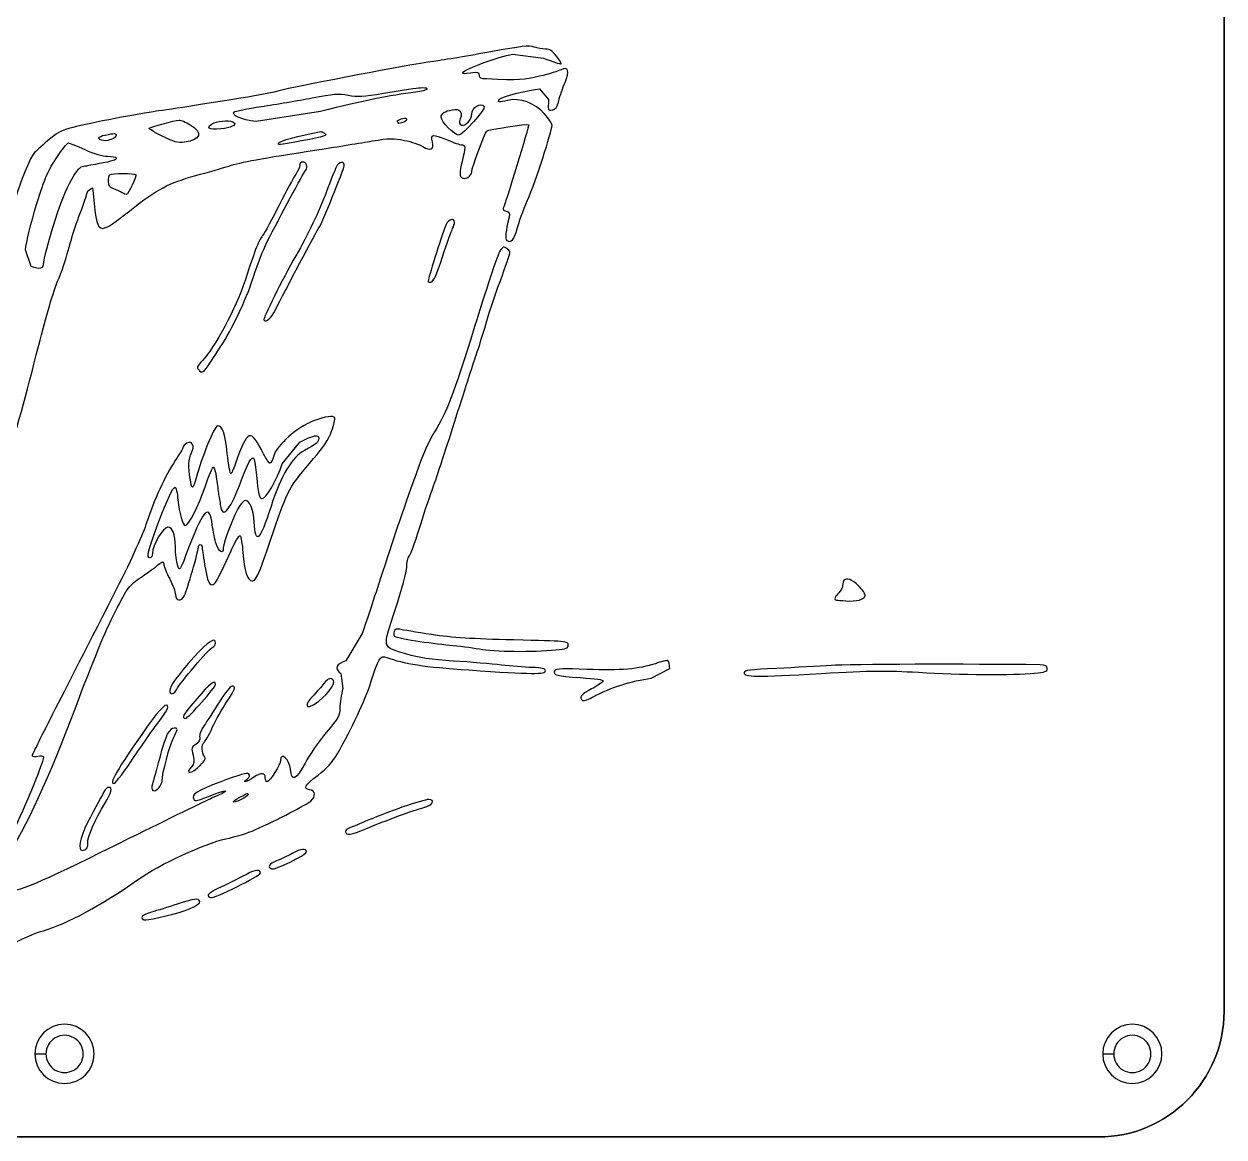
# Model space of a CAD drawing. Header units: centimetres. Extents: x 0 to 20, y 0 to 12.6.
# Drawn here: x 12.95 to 20.03, y 0.01 to 6.58 of the extents above; entities that cross this region are included whole.
import ezdxf

# ---------------------------------------------------------------- set-up
doc = ezdxf.new("R2010")
doc.units = ezdxf.units.CM
doc.layers.add('Part__Feature002', color=7, linetype='CONTINUOUS')
doc.layers.add('Sketch001', color=7, linetype='CONTINUOUS')

msp = doc.modelspace()

# ---------------------------------------------------------------- linework, layer by layer
at = {"layer": 'Part__Feature002', "color": 7}
for points in [[(0.75407, 0.013229), (19.293973, 0.013229), (19.33202, 0.014288), (19.369617, 0.017198), (19.406632, 0.021696), (19.443092, 0.028311), (19.47889, 0.036513), (19.514027, 0.046567), (19.548449, 0.058209), (19.582078, 0.071438), (19.614859, 0.086519), (19.646821, 0.102659), (19.67783, 0.12065), (19.707913, 0.139965), (19.736965, 0.160602), (19.764958, 0.182563), (19.791839, 0.205846), (19.817583, 0.230452), (19.84211, 0.256117), (19.865446, 0.283104), (19.887433, 0.31115), (19.908097, 0.33999), (19.927385, 0.370152), (19.945245, 0.401109), (19.961622, 0.433123), (19.976492, 0.465932), (19.989774, 0.499534), (20.001442, 0.533929), (20.011443, 0.569119), (20.019725, 0.604838), (20.026234, 0.64135), (20.030943, 0.678392), (20.033827, 0.715963), (20.03478, 0.754063), (20.03478, 11.851746)], [(20.03478, 11.851746), (20.03478, 0.754063), (20.033827, 0.715963), (20.030943, 0.678392), (20.026234, 0.64135), (20.019725, 0.604838), (20.011443, 0.569119), (20.001442, 0.533929), (19.989774, 0.499534), (19.976492, 0.465932), (19.961622, 0.433123), (19.945245, 0.401109), (19.927385, 0.370152), (19.908097, 0.33999), (19.887433, 0.31115), (19.865446, 0.283104), (19.84211, 0.256117), (19.817583, 0.230452), (19.791839, 0.205846), (19.764958, 0.182563), (19.736965, 0.160602), (19.707913, 0.139965), (19.67783, 0.12065), (19.646821, 0.102659), (19.614859, 0.086519), (19.582078, 0.071438), (19.548449, 0.058209), (19.514027, 0.046567), (19.47889, 0.036513), (19.443092, 0.028311), (19.406632, 0.021696), (19.369617, 0.017198), (19.33202, 0.014288), (19.293973, 0.013229), (0.75407, 0.013229)], [(20.03478, 0.754063), (20.03478, 0.754063), (20.03478, 11.851746)], [(20.03478, 11.851746), (20.03478, 0.754063)], [(20.030943, 0.678392), (20.030943, 0.678392), (20.033827, 0.715963)], [(20.033827, 0.715963), (20.030943, 0.678392)], [(20.033827, 0.715963), (20.033827, 0.715963), (20.03478, 0.754063)], [(20.03478, 0.754063), (20.033827, 0.715963)], [(20.019725, 0.604838), (20.019725, 0.604838), (20.026234, 0.64135)], [(20.026234, 0.64135), (20.019725, 0.604838)], [(20.026234, 0.64135), (20.026234, 0.64135), (20.030943, 0.678392)], [(20.030943, 0.678392), (20.026234, 0.64135)], [(20.001442, 0.533929), (20.001442, 0.533929), (20.011443, 0.569119)], [(20.011443, 0.569119), (20.001442, 0.533929)], [(20.011443, 0.569119), (20.011443, 0.569119), (20.019725, 0.604838)], [(20.019725, 0.604838), (20.011443, 0.569119)], [(13.013452, 0.503502), (13.07846, 0.503502)], [(13.013452, 0.503502), (13.07846, 0.503502)], [(19.3185, 0.503502), (19.383508, 0.503502)], [(19.3185, 0.503502), (19.383508, 0.503502)], [(19.976492, 0.465932), (19.976492, 0.465932), (19.989774, 0.499534)], [(19.989774, 0.499534), (19.976492, 0.465932)], [(19.989774, 0.499534), (19.989774, 0.499534), (20.001442, 0.533929)], [(20.001442, 0.533929), (19.989774, 0.499534)], [(19.945245, 0.401109), (19.945245, 0.401109), (19.961622, 0.433123)], [(19.961622, 0.433123), (19.945245, 0.401109)], [(19.961622, 0.433123), (19.961622, 0.433123), (19.976492, 0.465932)], [(19.976492, 0.465932), (19.961622, 0.433123)], [(19.908097, 0.33999), (19.908097, 0.33999), (19.927385, 0.370152)], [(19.927385, 0.370152), (19.908097, 0.33999)], [(19.927385, 0.370152), (19.927385, 0.370152), (19.945245, 0.401109)], [(19.945245, 0.401109), (19.927385, 0.370152)], [(19.865446, 0.283104), (19.865446, 0.283104), (19.887433, 0.31115)], [(19.887433, 0.31115), (19.865446, 0.283104)], [(19.887433, 0.31115), (19.887433, 0.31115), (19.908097, 0.33999)], [(19.908097, 0.33999), (19.887433, 0.31115)], [(19.791839, 0.205846), (19.791839, 0.205846), (19.817583, 0.230452)], [(19.817583, 0.230452), (19.791839, 0.205846)], [(19.817583, 0.230452), (19.817583, 0.230452), (19.84211, 0.256117)], [(19.84211, 0.256117), (19.817583, 0.230452)], [(19.84211, 0.256117), (19.84211, 0.256117), (19.865446, 0.283104)], [(19.865446, 0.283104), (19.84211, 0.256117)], [(19.707913, 0.139965), (19.707913, 0.139965), (19.736965, 0.160602)], [(19.736965, 0.160602), (19.707913, 0.139965)], [(19.736965, 0.160602), (19.736965, 0.160602), (19.764958, 0.182563)], [(19.764958, 0.182563), (19.736965, 0.160602)], [(19.764958, 0.182563), (19.764958, 0.182563), (19.791839, 0.205846)], [(19.791839, 0.205846), (19.764958, 0.182563)], [(19.548449, 0.058209), (19.548449, 0.058209), (19.582078, 0.071438)], [(19.582078, 0.071438), (19.548449, 0.058209)], [(19.582078, 0.071438), (19.582078, 0.071438), (19.614859, 0.086519)], [(19.614859, 0.086519), (19.582078, 0.071438)], [(19.614859, 0.086519), (19.614859, 0.086519), (19.646821, 0.102659)], [(19.646821, 0.102659), (19.614859, 0.086519)], [(19.646821, 0.102659), (19.646821, 0.102659), (19.67783, 0.12065)], [(19.67783, 0.12065), (19.646821, 0.102659)], [(19.67783, 0.12065), (19.67783, 0.12065), (19.707913, 0.139965)], [(19.707913, 0.139965), (19.67783, 0.12065)], [(0.75407, 0.013229), (0.75407, 0.013229), (19.293973, 0.013229)], [(19.293973, 0.013229), (0.75407, 0.013229)], [(19.293973, 0.013229), (19.293973, 0.013229), (19.33202, 0.014288)], [(19.33202, 0.014288), (19.293973, 0.013229)], [(19.33202, 0.014288), (19.33202, 0.014288), (19.369617, 0.017198)], [(19.369617, 0.017198), (19.33202, 0.014288)], [(19.369617, 0.017198), (19.369617, 0.017198), (19.406632, 0.021696)], [(19.406632, 0.021696), (19.369617, 0.017198)], [(19.406632, 0.021696), (19.406632, 0.021696), (19.443092, 0.028311)], [(19.443092, 0.028311), (19.406632, 0.021696)], [(19.443092, 0.028311), (19.443092, 0.028311), (19.47889, 0.036513)], [(19.47889, 0.036513), (19.443092, 0.028311)], [(19.47889, 0.036513), (19.47889, 0.036513), (19.514027, 0.046567)], [(19.514027, 0.046567), (19.47889, 0.036513)], [(19.514027, 0.046567), (19.514027, 0.046567), (19.548449, 0.058209)], [(19.548449, 0.058209), (19.514027, 0.046567)]]:
    msp.add_lwpolyline(points, dxfattribs=at)
for points in [[(20.033827, 0.715963)], [(20.03478, 0.754063)], [(20.026234, 0.64135)], [(20.030943, 0.678392)], [(20.011443, 0.569119)], [(20.019725, 0.604838)], [(13.07846, 0.503502)], [(13.07846, 0.503502)], [(13.298463, 0.503407)], [(13.298463, 0.503407)], [(13.298463, 0.503407)], [(13.298463, 0.503407)], [(13.363463, 0.503407)], [(13.363463, 0.503407)], [(19.383508, 0.503502)], [(19.383508, 0.503502)], [(19.603506, 0.503407)], [(19.603506, 0.503407)], [(19.603506, 0.503407)], [(19.603506, 0.503407)], [(19.668506, 0.503407)], [(19.668506, 0.503407)], [(19.989774, 0.499534)], [(20.001442, 0.533929)], [(19.961622, 0.433123)], [(19.976492, 0.465932)], [(19.927385, 0.370152)], [(19.945245, 0.401109)], [(19.887433, 0.31115)], [(19.908097, 0.33999)], [(19.817583, 0.230452)], [(19.84211, 0.256117)], [(19.865446, 0.283104)], [(19.736965, 0.160602)], [(19.764958, 0.182563)], [(19.791839, 0.205846)], [(19.582078, 0.071438)], [(19.614859, 0.086519)], [(19.646821, 0.102659)], [(19.67783, 0.12065)], [(19.707913, 0.139965)], [(19.293973, 0.013229)], [(19.33202, 0.014288)], [(19.369617, 0.017198)], [(19.406632, 0.021696)], [(19.443092, 0.028311)], [(19.47889, 0.036513)], [(19.514027, 0.046567)], [(19.548449, 0.058209)]]:
    msp.add_lwpolyline(points, close=True, dxfattribs=at)
for points in [[(13.188463, 0.67824), (13.091879, 0.67824), (13.013556, 0.599992), (13.013464, 0.503407)], [(13.188463, 0.67824), (13.091879, 0.67824), (13.013556, 0.599992), (13.013464, 0.503407)], [(13.363463, 0.503407), (13.363371, 0.599992), (13.285048, 0.67824), (13.188463, 0.67824)], [(13.363463, 0.503407), (13.363371, 0.599992), (13.285048, 0.67824), (13.188463, 0.67824)], [(19.493506, 0.67824), (19.396921, 0.67824), (19.318598, 0.599992), (19.318506, 0.503407)], [(19.493506, 0.67824), (19.396921, 0.67824), (19.318598, 0.599992), (19.318506, 0.503407)], [(19.668506, 0.503407), (19.668414, 0.599992), (19.59009, 0.67824), (19.493506, 0.67824)], [(19.668506, 0.503407), (19.668414, 0.599992), (19.59009, 0.67824), (19.493506, 0.67824)], [(13.133463, 0.59867), (13.099429, 0.57902), (13.078463, 0.542706), (13.078463, 0.503407)], [(13.133463, 0.59867), (13.099429, 0.57902), (13.078463, 0.542706), (13.078463, 0.503407)], [(13.133463, 0.59867), (13.099429, 0.57902), (13.078463, 0.542706), (13.078463, 0.503407)], [(13.133463, 0.59867), (13.099429, 0.57902), (13.078463, 0.542706), (13.078463, 0.503407)], [(13.243463, 0.59867), (13.209429, 0.61832), (13.167498, 0.61832), (13.133463, 0.59867)], [(13.243463, 0.59867), (13.209429, 0.61832), (13.167498, 0.61832), (13.133463, 0.59867)], [(13.243463, 0.59867), (13.209429, 0.61832), (13.167498, 0.61832), (13.133463, 0.59867)], [(13.243463, 0.59867), (13.209429, 0.61832), (13.167498, 0.61832), (13.133463, 0.59867)], [(13.298463, 0.503407), (13.298463, 0.542706), (13.277498, 0.57902), (13.243463, 0.59867)], [(13.298463, 0.503407), (13.298463, 0.542706), (13.277498, 0.57902), (13.243463, 0.59867)], [(13.298463, 0.503407), (13.298463, 0.542706), (13.277498, 0.57902), (13.243463, 0.59867)], [(13.298463, 0.503407), (13.298463, 0.542706), (13.277498, 0.57902), (13.243463, 0.59867)], [(19.438506, 0.59867), (19.404472, 0.57902), (19.383506, 0.542706), (19.383506, 0.503407)], [(19.438506, 0.59867), (19.404472, 0.57902), (19.383506, 0.542706), (19.383506, 0.503407)], [(19.438506, 0.59867), (19.404472, 0.57902), (19.383506, 0.542706), (19.383506, 0.503407)], [(19.438506, 0.59867), (19.404472, 0.57902), (19.383506, 0.542706), (19.383506, 0.503407)], [(19.548506, 0.59867), (19.514471, 0.61832), (19.47254, 0.61832), (19.438506, 0.59867)], [(19.548506, 0.59867), (19.514471, 0.61832), (19.47254, 0.61832), (19.438506, 0.59867)], [(19.548506, 0.59867), (19.514471, 0.61832), (19.47254, 0.61832), (19.438506, 0.59867)], [(19.548506, 0.59867), (19.514471, 0.61832), (19.47254, 0.61832), (19.438506, 0.59867)], [(19.603506, 0.503407), (19.603506, 0.542706), (19.58254, 0.57902), (19.548506, 0.59867)], [(19.603506, 0.503407), (19.603506, 0.542706), (19.58254, 0.57902), (19.548506, 0.59867)], [(19.603506, 0.503407), (19.603506, 0.542706), (19.58254, 0.57902), (19.548506, 0.59867)], [(19.603506, 0.503407), (19.603506, 0.542706), (19.58254, 0.57902), (19.548506, 0.59867)], [(13.013464, 0.503407), (13.013556, 0.406822), (13.091879, 0.328574), (13.188463, 0.328574)], [(13.013464, 0.503407), (13.013556, 0.406822), (13.091879, 0.328574), (13.188463, 0.328574)], [(13.078463, 0.503407), (13.078463, 0.464108), (13.099429, 0.427794), (13.133463, 0.408144)], [(13.078463, 0.503407), (13.078463, 0.464108), (13.099429, 0.427794), (13.133463, 0.408144)], [(13.078463, 0.503407), (13.078463, 0.464108), (13.099429, 0.427794), (13.133463, 0.408144)], [(13.078463, 0.503407), (13.078463, 0.464108), (13.099429, 0.427794), (13.133463, 0.408144)], [(13.188463, 0.328574), (13.285048, 0.328574), (13.363371, 0.406822), (13.363463, 0.503407)], [(13.188463, 0.328574), (13.285048, 0.328574), (13.363371, 0.406822), (13.363463, 0.503407)], [(13.243463, 0.408144), (13.277498, 0.427794), (13.298463, 0.464108), (13.298463, 0.503407)], [(13.243463, 0.408144), (13.277498, 0.427794), (13.298463, 0.464108), (13.298463, 0.503407)], [(13.243463, 0.408144), (13.277498, 0.427794), (13.298463, 0.464108), (13.298463, 0.503407)], [(13.243463, 0.408144), (13.277498, 0.427794), (13.298463, 0.464108), (13.298463, 0.503407)], [(19.318506, 0.503407), (19.318598, 0.406822), (19.396921, 0.328574), (19.493506, 0.328574)], [(19.318506, 0.503407), (19.318598, 0.406822), (19.396921, 0.328574), (19.493506, 0.328574)], [(19.383506, 0.503407), (19.383506, 0.464108), (19.404472, 0.427794), (19.438506, 0.408144)], [(19.383506, 0.503407), (19.383506, 0.464108), (19.404472, 0.427794), (19.438506, 0.408144)], [(19.383506, 0.503407), (19.383506, 0.464108), (19.404472, 0.427794), (19.438506, 0.408144)], [(19.383506, 0.503407), (19.383506, 0.464108), (19.404472, 0.427794), (19.438506, 0.408144)], [(19.493506, 0.328574), (19.59009, 0.328574), (19.668414, 0.406822), (19.668506, 0.503407)], [(19.493506, 0.328574), (19.59009, 0.328574), (19.668414, 0.406822), (19.668506, 0.503407)], [(19.548506, 0.408144), (19.58254, 0.427794), (19.603506, 0.464108), (19.603506, 0.503407)], [(19.548506, 0.408144), (19.58254, 0.427794), (19.603506, 0.464108), (19.603506, 0.503407)], [(19.548506, 0.408144), (19.58254, 0.427794), (19.603506, 0.464108), (19.603506, 0.503407)], [(19.548506, 0.408144), (19.58254, 0.427794), (19.603506, 0.464108), (19.603506, 0.503407)], [(13.133463, 0.408144), (13.167498, 0.388495), (13.209429, 0.388495), (13.243463, 0.408144)], [(13.133463, 0.408144), (13.167498, 0.388495), (13.209429, 0.388495), (13.243463, 0.408144)], [(13.133463, 0.408144), (13.167498, 0.388495), (13.209429, 0.388495), (13.243463, 0.408144)], [(13.133463, 0.408144), (13.167498, 0.388495), (13.209429, 0.388495), (13.243463, 0.408144)], [(19.438506, 0.408144), (19.47254, 0.388495), (19.514471, 0.388495), (19.548506, 0.408144)], [(19.438506, 0.408144), (19.47254, 0.388495), (19.514471, 0.388495), (19.548506, 0.408144)], [(19.438506, 0.408144), (19.47254, 0.388495), (19.514471, 0.388495), (19.548506, 0.408144)], [(19.438506, 0.408144), (19.47254, 0.388495), (19.514471, 0.388495), (19.548506, 0.408144)]]:
    msp.add_open_spline(points, degree=3, dxfattribs=at)
at = {"layer": 'Sketch001', "color": 7}
for points in [[(15.834514, 6.404601), (16.017394, 6.380894)], [(15.993688, 6.199143), (16.046745, 6.137054)], [(14.698852, 6.065934), (14.320674, 6.006103)], [(15.162825, 5.995943), (15.152665, 6.010619)], [(13.326123, 5.598574), (13.354345, 5.615508)], [(12.990843, 5.151534), (12.956977, 5.248619)], [(14.474203, 3.986521), (14.578061, 4.115214)], [(14.946079, 2.985196), (14.850123, 2.823766)], [(16.652959, 2.721036), (16.762461, 2.77748)], [(14.820772, 2.74813), (14.832061, 2.661206)]]:
    msp.add_lwpolyline(points, dxfattribs=at)
for points in [[(15.96095, 6.44637), (15.931599, 6.45653), (15.886443, 6.452014), (15.705821, 6.418148)], [(15.705821, 6.418148), (15.58503, 6.39557), (15.43263, 6.370734), (15.367154, 6.361703)], [(15.539874, 6.295099), (15.553421, 6.316548), (15.748719, 6.389926), (15.834514, 6.404601)], [(16.028683, 6.433952), (16.010621, 6.433952), (15.980141, 6.439597), (15.96095, 6.44637)], [(16.017394, 6.380894), (16.070452, 6.359446), (16.116737, 6.34477), (16.120123, 6.347028)], [(16.09303, 6.393312), (16.069323, 6.423792), (16.05239, 6.433952), (16.028683, 6.433952)], [(16.120123, 6.347028), (16.12351, 6.350414), (16.111092, 6.371863), (16.09303, 6.393312)], [(15.367154, 6.361703), (15.20911, 6.339126), (14.623217, 6.227366), (14.479848, 6.193499)], [(16.121252, 6.312032), (16.106577, 6.305259), (16.050132, 6.287197), (15.993688, 6.27365)], [(16.14383, 6.237526), (16.170923, 6.305259), (16.163021, 6.333481), (16.121252, 6.312032)], [(15.586159, 6.291712), (15.552292, 6.287197), (15.535359, 6.288326), (15.539874, 6.295099)], [(15.638088, 6.279294), (15.638088, 6.297357), (15.631314, 6.298486), (15.586159, 6.291712)], [(15.680985, 6.257846), (15.647119, 6.258975), (15.638088, 6.26349), (15.638088, 6.279294)], [(15.993688, 6.27365), (15.897732, 6.251072), (15.876283, 6.249943), (15.680985, 6.257846)], [(16.106577, 6.129152), (16.114479, 6.157374), (16.130283, 6.205917), (16.14383, 6.237526)], [(14.479848, 6.193499), (14.417759, 6.177694), (14.310514, 6.156246), (14.242781, 6.146086)], [(14.65031, 6.146086), (14.776745, 6.170921), (14.807225, 6.173179), (14.86367, 6.16189)], [(15.262168, 6.179952), (15.101865, 6.159632), (14.964141, 6.132539), (14.698852, 6.065934)], [(14.86367, 6.16189), (14.917857, 6.152859), (14.953981, 6.153988), (15.071385, 6.173179)], [(15.071385, 6.173179), (15.262168, 6.204788), (15.266683, 6.204788), (15.302808, 6.207046)], [(15.328772, 6.198014), (15.324257, 6.19237), (15.294905, 6.184468), (15.262168, 6.179952)], [(15.302808, 6.207046), (15.32087, 6.207046), (15.332159, 6.203659), (15.328772, 6.198014)], [(15.75775, 6.139312), (15.774683, 6.155117), (15.932728, 6.195757), (15.993688, 6.199143)], [(13.956043, 6.10093), (13.865732, 6.086254), (13.764132, 6.07045), (13.730265, 6.067063)], [(14.242781, 6.146086), (14.175048, 6.135926), (14.046354, 6.115606), (13.956043, 6.10093)], [(14.189723, 6.062548), (14.195368, 6.068192), (14.267617, 6.082868), (14.351154, 6.095286)], [(14.351154, 6.095286), (14.434692, 6.107703), (14.570159, 6.13141), (14.65031, 6.146086)], [(15.66631, 6.095286), (15.67647, 6.079481), (15.537617, 5.925952), (15.51391, 5.925952)], [(15.592932, 6.05013), (15.592932, 6.089641), (15.648248, 6.123508), (15.66631, 6.095286)], [(15.806292, 6.13141), (15.756621, 6.118992), (15.738559, 6.12125), (15.75775, 6.139312)], [(16.023039, 6.051259), (15.965465, 6.116734), (15.877412, 6.149472), (15.806292, 6.13141)], [(16.046745, 6.137054), (16.04223, 6.073837), (16.043359, 6.071579), (16.067065, 6.074965)], [(16.067065, 6.074965), (16.087385, 6.077222), (16.096417, 6.09077), (16.106577, 6.129152)], [(13.730265, 6.067063), (13.641083, 6.055774), (13.336283, 5.997072), (13.23807, 5.972237)], [(14.320674, 6.006103), (14.230363, 6.018521), (14.170532, 6.043357), (14.189723, 6.062548)], [(15.152665, 6.010619), (15.187661, 6.030939), (15.212497, 6.032068), (15.206852, 6.014005)], [(15.41231, 6.032068), (15.41231, 6.053516), (15.433759, 6.068192), (15.476657, 6.076094)], [(15.51391, 5.925952), (15.491332, 5.925952), (15.41231, 6.008361), (15.41231, 6.032068)], [(15.476657, 6.076094), (15.522941, 6.085126), (15.541003, 6.064805), (15.525199, 6.023037)], [(15.525199, 6.023037), (15.516168, 5.998201), (15.517297, 5.991428), (15.533101, 5.985783)], [(15.533101, 5.985783), (15.55455, 5.977881), (15.592932, 6.018521), (15.592932, 6.05013)], [(16.067065, 5.983525), (16.067065, 5.993685), (16.047874, 6.024165), (16.023039, 6.051259)], [(13.23807, 5.972237), (13.169208, 5.954174), (13.143243, 5.940628), (13.087928, 5.893214)], [(13.765261, 5.920308), (13.720105, 5.942885), (13.68511, 5.964334), (13.688497, 5.967721)], [(13.688497, 5.967721), (13.69527, 5.974494), (13.840897, 6.014005), (13.864603, 6.015134)], [(13.864603, 6.015134), (13.873634, 6.016264), (13.902985, 6.003845), (13.930079, 5.988041)], [(13.930079, 5.988041), (14.006843, 5.942885), (13.993297, 5.89773), (13.897341, 5.885312)], [(14.11183, 5.963205), (14.037323, 5.955303), (14.015874, 5.973365), (14.07119, 5.998201)], [(14.07119, 5.998201), (14.105057, 6.014005), (14.176177, 6.015134), (14.190852, 5.999331)], [(14.190852, 5.99933), (14.205528, 5.985783), (14.170532, 5.969979), (14.11183, 5.963205)], [(15.206852, 6.014005), (15.203465, 6.006103), (15.184274, 5.998201), (15.162825, 5.995943)], [(15.682114, 5.950788), (15.690017, 5.959819), (15.922568, 5.994814), (15.929341, 5.988041)], [(15.929341, 5.988041), (15.933857, 5.984654), (15.789359, 5.512779), (15.77807, 5.494717)], [(15.922568, 5.54213), (15.968852, 5.650503), (16.067065, 5.949659), (16.067065, 5.983525)], [(13.087928, 5.893214), (13.051803, 5.861605), (13.015679, 5.827739), (13.007777, 5.818708)], [(13.418692, 5.894343), (13.379181, 5.898859), (13.383697, 5.919179), (13.427723, 5.927081)], [(13.493199, 5.925952), (13.493199, 5.909019), (13.449172, 5.889828), (13.418692, 5.894343)], [(13.427723, 5.927081), (13.485297, 5.93837), (13.493199, 5.93837), (13.493199, 5.925951)], [(13.897341, 5.885312), (13.854443, 5.879668), (13.836381, 5.884182), (13.765261, 5.920308)], [(14.588221, 5.892085), (14.438079, 5.866121), (14.452754, 5.86725), (14.452754, 5.879668)], [(14.452754, 5.879668), (14.452754, 5.890957), (14.573545, 5.923694), (14.70111, 5.947401)], [(14.722559, 5.93837), (14.745137, 5.923694), (14.727074, 5.91805), (14.588221, 5.892085)], [(14.689821, 5.841285), (14.798194, 5.858219), (14.940434, 5.880797), (15.004781, 5.892085)], [(14.70111, 5.947401), (14.704497, 5.947401), (14.713528, 5.944014), (14.722559, 5.93837)], [(15.004781, 5.892085), (15.108639, 5.909019), (15.131217, 5.909019), (15.195563, 5.895472)], [(15.195563, 5.895472), (15.236203, 5.88757), (15.284745, 5.870637), (15.303937, 5.859348)], [(15.303937, 5.859348), (15.352479, 5.831125), (15.369412, 5.839028), (15.360381, 5.88757)], [(15.360381, 5.88757), (15.35135, 5.933854), (15.356994, 5.934983), (15.448434, 5.89773)], [(15.448434, 5.89773), (15.486817, 5.881925), (15.52407, 5.869508), (15.531972, 5.869508)], [(15.592932, 5.710334), (15.592932, 5.732912), (15.668568, 5.937241), (15.682114, 5.950788)], [(13.007777, 5.818708), (12.986328, 5.792743), (12.944559, 5.693401), (12.894888, 5.547774)], [(13.142114, 5.793872), (13.173723, 5.841285), (13.205332, 5.880797), (13.210977, 5.880797)], [(13.210977, 5.880797), (13.216621, 5.880797), (13.259519, 5.862734), (13.308061, 5.841285)], [(13.308061, 5.841285), (13.364505, 5.815321), (13.411919, 5.801774), (13.443528, 5.801774)], [(14.159243, 5.744201), (14.23375, 5.767908), (14.337608, 5.787099), (14.689821, 5.841285)], [(15.531972, 5.869508), (15.556808, 5.869508), (15.556808, 5.855961), (15.536488, 5.771294)], [(13.023581, 5.517294), (13.073252, 5.676468), (13.092443, 5.721623), (13.142114, 5.793872)], [(13.293385, 5.739685), (13.251617, 5.730654), (13.185012, 5.595188), (13.121794, 5.391988)], [(13.385954, 5.756619), (13.348701, 5.749845), (13.306932, 5.741943), (13.293385, 5.739685)], [(13.493199, 5.791614), (13.493199, 5.779197), (13.477394, 5.773552), (13.385954, 5.756619)], [(13.443528, 5.801774), (13.470621, 5.801774), (13.493199, 5.797259), (13.493199, 5.791614)], [(13.963945, 5.687757), (14.03055, 5.706948), (14.118603, 5.731783), (14.159243, 5.744201)], [(14.576932, 5.748717), (14.576932, 5.737428), (14.566772, 5.713721), (14.553225, 5.69453)], [(14.617572, 5.750974), (14.608541, 5.774681), (14.576932, 5.772423), (14.576932, 5.748717)], [(14.611928, 5.718237), (14.618701, 5.726139), (14.622088, 5.741943), (14.617572, 5.750974)], [(14.69095, 5.37957), (14.703368, 5.395374), (14.837705, 5.722752), (14.839963, 5.74533)], [(14.839963, 5.74533), (14.844479, 5.77581), (14.807225, 5.770165), (14.79255, 5.737428)], [(15.536488, 5.771294), (15.520683, 5.70469), (15.519554, 5.686628), (15.531972, 5.676468)], [(13.448043, 5.652761), (13.448043, 5.670823), (13.45143, 5.688885), (13.455945, 5.692272)], [(13.455945, 5.692272), (13.464977, 5.702432), (13.600443, 5.702432), (13.609474, 5.693402)], [(13.609474, 5.693401), (13.616248, 5.685499), (13.565448, 5.575997), (13.555288, 5.575997)], [(13.57335, 5.480041), (13.738168, 5.609863), (13.802514, 5.64373), (13.963945, 5.687757)], [(14.383892, 5.293774), (14.459528, 5.445045), (14.598381, 5.701303), (14.611928, 5.718237)], [(14.553225, 5.69453), (14.540808, 5.676468), (14.496781, 5.595188), (14.456141, 5.513908)], [(14.79255, 5.737428), (14.784648, 5.720494), (14.758683, 5.655019), (14.734977, 5.59293)], [(15.531972, 5.676468), (15.552292, 5.660663), (15.592932, 5.683241), (15.592932, 5.710334)], [(13.266292, 5.425854), (13.285483, 5.474397), (13.311448, 5.55229), (13.326123, 5.598574)], [(13.354345, 5.615508), (13.356602, 5.578254), (13.363377, 5.510521), (13.37015, 5.465365)], [(13.479652, 5.608734), (13.454817, 5.617765), (13.448043, 5.627925), (13.448043, 5.652761)], [(13.529323, 5.586157), (13.519163, 5.591801), (13.496585, 5.601961), (13.479652, 5.608734)], [(13.555288, 5.575997), (13.551901, 5.575997), (13.540612, 5.580512), (13.529323, 5.586157)], [(14.734977, 5.59293), (14.69095, 5.475525), (14.626603, 5.33893), (14.554354, 5.214752)], [(15.860479, 5.373925), (15.86951, 5.406663), (15.896603, 5.482299), (15.922568, 5.54213)], [(12.956977, 5.248619), (12.961492, 5.292645), (12.991972, 5.413437), (13.023581, 5.517294)], [(13.37015, 5.465365), (13.39047, 5.343445), (13.401759, 5.344574), (13.57335, 5.480041)], [(14.456141, 5.513908), (14.415501, 5.433757), (14.371474, 5.352477), (14.357928, 5.333285)], [(15.77807, 5.494717), (15.774683, 5.489072), (15.782585, 5.48117), (15.796132, 5.477783)], [(15.796132, 5.477783), (15.816452, 5.472139), (15.819839, 5.465365), (15.813065, 5.441659)], [(13.121794, 5.391988), (13.090185, 5.290388), (13.064221, 5.193303), (13.064221, 5.17637)], [(13.209848, 5.245232), (13.223394, 5.294903), (13.24823, 5.376183), (13.266292, 5.425854)], [(15.441661, 5.398761), (15.433759, 5.380699), (15.407794, 5.306192), (15.384088, 5.231685)], [(15.491332, 5.412308), (15.491332, 5.44053), (15.458594, 5.431499), (15.441661, 5.398761)], [(15.480043, 5.375054), (15.485688, 5.386343), (15.491332, 5.403277), (15.491332, 5.412308)], [(15.813065, 5.441659), (15.792745, 5.358121), (15.789359, 5.315223), (15.800648, 5.305063)], [(14.357928, 5.333285), (14.330834, 5.294903), (14.324061, 5.27797), (14.25407, 5.067996)], [(14.433563, 4.895276), (14.485492, 5.000263), (14.68079, 5.367152), (14.69095, 5.37957)], [(15.420212, 5.209108), (15.446177, 5.290388), (15.47327, 5.364894), (15.480043, 5.375054)], [(15.800648, 5.305063), (15.823225, 5.287001), (15.844674, 5.311837), (15.860479, 5.373925)], [(13.147759, 5.06461), (13.169208, 5.113152), (13.19743, 5.194432), (13.209848, 5.245232)], [(14.305999, 5.096219), (14.32519, 5.158308), (14.360185, 5.24749), (14.383892, 5.293774)], [(15.796132, 5.259908), (15.776941, 5.270068), (15.771297, 5.265552), (15.753234, 5.229428)], [(15.81871, 5.233943), (15.81871, 5.241845), (15.80855, 5.253134), (15.796132, 5.259908)], [(13.064221, 5.17637), (13.064221, 5.136859), (13.042772, 5.130085), (12.990843, 5.151534)], [(14.554354, 5.214752), (14.475332, 5.077028), (14.359057, 4.842219), (14.36583, 4.835445)], [(15.384088, 5.231685), (15.36151, 5.157179), (15.340061, 5.087188), (15.336674, 5.07477)], [(15.35135, 5.058965), (15.367154, 5.061222), (15.384088, 5.097348), (15.420212, 5.209108)], [(15.753234, 5.229428), (15.740817, 5.205721), (15.67647, 5.011552), (15.609865, 4.797063)], [(15.760008, 5.062352), (15.792745, 5.149277), (15.81871, 5.226041), (15.81871, 5.233943)], [(13.035999, 4.686432), (13.076639, 4.847863), (13.12631, 5.014939), (13.147759, 5.06461)], [(14.25407, 5.067996), (14.199883, 4.903179), (14.074577, 4.669499), (14.003457, 4.59725)], [(14.124248, 4.701108), (14.188594, 4.801579), (14.271003, 4.979943), (14.305999, 5.096219)], [(15.336674, 5.07477), (15.332159, 5.058965), (15.335545, 5.055579), (15.35135, 5.058965)], [(15.675341, 4.808352), (15.690017, 4.86141), (15.728399, 4.975428), (15.760008, 5.062352)], [(14.36583, 4.835445), (14.380505, 4.819641), (14.407599, 4.843348), (14.433563, 4.895276)], [(15.609865, 4.797063), (15.480043, 4.380503), (15.446177, 4.291321), (15.372799, 4.176174)], [(15.618897, 4.62773), (15.634701, 4.674014), (15.660665, 4.755294), (15.675341, 4.808352)], [(12.815865, 3.893952), (12.916337, 4.226974), (12.955848, 4.369214), (13.035999, 4.686432)], [(14.049741, 4.585961), (14.07119, 4.61757), (14.105057, 4.670628), (14.124248, 4.701108)], [(15.491332, 4.232619), (15.545519, 4.403081), (15.603092, 4.581445), (15.618897, 4.62773)], [(14.003457, 4.59725), (13.972977, 4.565641), (13.968461, 4.555481), (13.978621, 4.543063)], [(13.978621, 4.543063), (14.00007, 4.517099), (14.01023, 4.522743), (14.049741, 4.585961)], [(14.784648, 4.257454), (14.774488, 4.273259), (14.732719, 4.266485), (14.658212, 4.239392)], [(14.765457, 4.179561), (14.779003, 4.217943), (14.786905, 4.252939), (14.784648, 4.257454)], [(14.09151, 4.210041), (14.074577, 4.210041), (13.995554, 4.01813), (13.965074, 3.902983)], [(14.149083, 4.047481), (14.135537, 4.17053), (14.120861, 4.210041), (14.09151, 4.210041)], [(14.362443, 4.046352), (14.285679, 4.198752), (14.269874, 4.193108), (14.197625, 3.98765)], [(14.658212, 4.239392), (14.563385, 4.203268), (14.441465, 4.097152), (14.423403, 4.033934)], [(15.359252, 3.831863), (15.377314, 3.881534), (15.437145, 4.062156), (15.491332, 4.232619)], [(13.937981, 4.051996), (13.95943, 4.090379), (13.942497, 4.125374), (13.910888, 4.108441)], [(14.578061, 4.115214), (14.657083, 4.155854), (14.689821, 4.162628), (14.689821, 4.136663)], [(14.689821, 4.136663), (14.689821, 4.115214), (14.674017, 4.101668), (14.605154, 4.065543)], [(14.659341, 4.017001), (14.719172, 4.085863), (14.747394, 4.127632), (14.765457, 4.179561)], [(15.372799, 4.176174), (15.346834, 4.135534), (15.305065, 4.044094), (15.28023, 3.972974)], [(13.88831, 4.084734), (13.88831, 4.077961), (13.86799, 4.042965), (13.842025, 4.005712)], [(13.910888, 4.108441), (13.89847, 4.101668), (13.88831, 4.091508), (13.88831, 4.084734)], [(13.922177, 3.988779), (13.923306, 4.00797), (13.930079, 4.036192), (13.937981, 4.051996)], [(14.169403, 3.927819), (14.166017, 3.927819), (14.156985, 3.982005), (14.149083, 4.047481)], [(14.400825, 3.989907), (14.395181, 3.989907), (14.378248, 4.015872), (14.362443, 4.046352)], [(14.605154, 4.065543), (14.530648, 4.024903), (14.469688, 3.923303), (14.407599, 3.734779)], [(13.842025, 4.005712), (13.783323, 3.918787), (13.71559, 3.770903), (13.669305, 3.627534)], [(13.943625, 3.848796), (13.935723, 3.848796), (13.922177, 3.93685), (13.922177, 3.988779)], [(14.018132, 3.849925), (14.04071, 3.917659), (14.063288, 3.970716), (14.068932, 3.96733)], [(14.197625, 3.98765), (14.186337, 3.954912), (14.173919, 3.927819), (14.169403, 3.927819)], [(14.221332, 3.858956), (14.27439, 3.998939), (14.29471, 4.037321), (14.305999, 4.017001)], [(14.305999, 4.017001), (14.310514, 4.00797), (14.317288, 3.963943), (14.321803, 3.917659)], [(14.35567, 3.781063), (14.378248, 3.781063), (14.442594, 3.892823), (14.474203, 3.986521)], [(14.423403, 4.033934), (14.41663, 4.009099), (14.40647, 3.989907), (14.400825, 3.989907)], [(14.422274, 3.586894), (14.501297, 3.82509), (14.521617, 3.861214), (14.659341, 4.017001)], [(15.28023, 3.972974), (15.192177, 3.728005), (15.139119, 3.572219), (15.067999, 3.352085)], [(13.965074, 3.902983), (13.957172, 3.872503), (13.948141, 3.848796), (13.943625, 3.848796)], [(14.068932, 3.96733), (14.073448, 3.965073), (14.080221, 3.937979), (14.084737, 3.908627)], [(14.084737, 3.908627), (14.088123, 3.878147), (14.093768, 3.836379), (14.097154, 3.81493)], [(14.321803, 3.917659), (14.330834, 3.812672), (14.338737, 3.781063), (14.35567, 3.781063)], [(13.741554, 3.635436), (13.79687, 3.781063), (13.828479, 3.848796), (13.842025, 3.848796)], [(13.842025, 3.848796), (13.846541, 3.848796), (13.854443, 3.81493), (13.85783, 3.773161)], [(13.900728, 3.623019), (13.921048, 3.623019), (13.982008, 3.739294), (14.018132, 3.849925)], [(14.109572, 3.739294), (14.120861, 3.661401), (14.16263, 3.706556), (14.221332, 3.858956)], [(15.282488, 3.600441), (15.306194, 3.678334), (15.340061, 3.782192), (15.359252, 3.831863)], [(13.85783, 3.773161), (13.864603, 3.697525), (13.886052, 3.623019), (13.900728, 3.623019)], [(14.097154, 3.81493), (14.100541, 3.793481), (14.106185, 3.758485), (14.109572, 3.739294)], [(14.256328, 3.769774), (14.249554, 3.769774), (14.234879, 3.756227), (14.22359, 3.740423)], [(14.308257, 3.643339), (14.302612, 3.717845), (14.282292, 3.769774), (14.256328, 3.769774)], [(14.06103, 3.626405), (14.045225, 3.751712), (14.01023, 3.721232), (13.92895, 3.51013)], [(14.22359, 3.740423), (14.195368, 3.702041), (14.125377, 3.522547), (14.125377, 3.48981)], [(14.407599, 3.734779), (14.339865, 3.525934), (14.316159, 3.505614), (14.308257, 3.643339)], [(13.669305, 3.627534), (13.645599, 3.557543), (13.57335, 3.399499), (13.476265, 3.209846)], [(13.691883, 3.431107), (13.670434, 3.431107), (13.680594, 3.474005), (13.741554, 3.635436)], [(14.083608, 3.514645), (14.075705, 3.537223), (14.065545, 3.588023), (14.06103, 3.626405)], [(13.797999, 3.61173), (13.769777, 3.61173), (13.707688, 3.506743), (13.707688, 3.45933)], [(13.843154, 3.496583), (13.842025, 3.572219), (13.82735, 3.61173), (13.797999, 3.61173)], [(14.169403, 3.468361), (14.194239, 3.523676), (14.219074, 3.565445), (14.224719, 3.562059)], [(14.224719, 3.562059), (14.230363, 3.558672), (14.238265, 3.513516), (14.241652, 3.462716)], [(14.295839, 3.295641), (14.320674, 3.295641), (14.336479, 3.331765), (14.422274, 3.586894)], [(15.223785, 3.441267), (15.231688, 3.451427), (15.258781, 3.522547), (15.282488, 3.600441)], [(13.855572, 3.389339), (13.848799, 3.407401), (13.843154, 3.454814), (13.843154, 3.496583)], [(13.92895, 3.51013), (13.863474, 3.340796), (13.870248, 3.353214), (13.855572, 3.389339)], [(13.896212, 3.208716), (13.913145, 3.243713), (13.978621, 3.470619), (13.978621, 3.492067)], [(13.978621, 3.492067), (13.978621, 3.502227), (13.984265, 3.51013), (13.98991, 3.51013)], [(13.98991, 3.51013), (13.996683, 3.51013), (14.001199, 3.501099), (14.001199, 3.490939)], [(14.001199, 3.490939), (14.001199, 3.47965), (14.009101, 3.426592), (14.019261, 3.372405)], [(14.125377, 3.48981), (14.125377, 3.450299), (14.099412, 3.464974), (14.083608, 3.514645)], [(13.707688, 3.45933), (13.707688, 3.442396), (13.700914, 3.431107), (13.691883, 3.431107)], [(13.739297, 3.389339), (13.750585, 3.399499), (13.764132, 3.40853), (13.767519, 3.40853)], [(13.767519, 3.40853), (13.772034, 3.40853), (13.775421, 3.399499), (13.775421, 3.389339)], [(14.057643, 3.273063), (14.079092, 3.273063), (14.083608, 3.282094), (14.169403, 3.468361)], [(14.241652, 3.462716), (14.248425, 3.355472), (14.268745, 3.295641), (14.295839, 3.295641)], [(15.20911, 3.376921), (15.20911, 3.402885), (15.215883, 3.432236), (15.223785, 3.441267)], [(13.642212, 3.318219), (13.682852, 3.346441), (13.726879, 3.37805), (13.739297, 3.389339)], [(13.775421, 3.389339), (13.776551, 3.37805), (13.791225, 3.340796), (13.809288, 3.30693)], [(14.019261, 3.372405), (14.033937, 3.291125), (14.04071, 3.273063), (14.057643, 3.273063)], [(15.067999, 3.352085), (15.028488, 3.231293), (14.974301, 3.066476), (14.946079, 2.985196)], [(15.142505, 3.129693), (15.179759, 3.24484), (15.20911, 3.350956), (15.20911, 3.376921)], [(13.485297, 3.109373), (13.565448, 3.264032), (13.567705, 3.268547), (13.642212, 3.318219)], [(13.809288, 3.30693), (13.828479, 3.273063), (13.843154, 3.231293), (13.843154, 3.21436)], [(17.782977, 3.268547), (17.782977, 3.255001), (17.772817, 3.23581), (17.760399, 3.22452)], [(17.790879, 3.299027), (17.786363, 3.295641), (17.782977, 3.280965), (17.782977, 3.268547)], [(17.876674, 3.26629), (17.836034, 3.304672), (17.806683, 3.315961), (17.790879, 3.299027)], [(17.916185, 3.208716), (17.918442, 3.217746), (17.900381, 3.24484), (17.876674, 3.26629)], [(13.476265, 3.209846), (13.120665, 2.515579), (12.997617, 2.273996), (12.996488, 2.263836)], [(13.843154, 3.21436), (13.843154, 3.17485), (13.879279, 3.171463), (13.896212, 3.208716)], [(17.760399, 3.22452), (17.737821, 3.20533), (17.729919, 3.182753), (17.746852, 3.181623)], [(17.802168, 3.177106), (17.864257, 3.172593), (17.91167, 3.18501), (17.916185, 3.208716)], [(15.20911, 2.863276), (15.060097, 2.907303), (15.063483, 2.893756), (15.142505, 3.129693)], [(17.746852, 3.181623), (17.751368, 3.181623), (17.776203, 3.179374), (17.802168, 3.177106)], [(13.256132, 2.556219), (13.352088, 2.811346), (13.433368, 3.006646), (13.485297, 3.109373)], [(15.134603, 2.996486), (15.130088, 2.986326), (15.131217, 2.973906), (15.13686, 2.969393)], [(15.167341, 3.010033), (15.149279, 3.013419), (15.139119, 3.010033), (15.134603, 2.996486)], [(15.355865, 2.978423), (15.265554, 2.99197), (15.180888, 3.006646), (15.167341, 3.010033)], [(15.841288, 2.946813), (15.596319, 2.952459), (15.480043, 2.96036), (15.355865, 2.978423)], [(14.080221, 2.928753), (14.080221, 2.967133), (14.036194, 2.938913), (13.953785, 2.846343)], [(14.063288, 2.903916), (14.072319, 2.908433), (14.080221, 2.918593), (14.080221, 2.928753)], [(15.136861, 2.969393), (15.150408, 2.958103), (15.347963, 2.926493), (15.46311, 2.916333)], [(15.46311, 2.916333), (15.512781, 2.912946), (15.591803, 2.902786), (15.638088, 2.893756)], [(16.163021, 2.917463), (16.163021, 2.938913), (16.152861, 2.94004), (15.841288, 2.946813)], [(16.089643, 2.888113), (16.152861, 2.893756), (16.163021, 2.898273), (16.163021, 2.917463)], [(13.953785, 2.846343), (13.854443, 2.735713), (13.809288, 2.672493), (13.809288, 2.647659)], [(13.851057, 2.65556), (13.86799, 2.691686), (14.041839, 2.896013), (14.063288, 2.903916)], [(14.996879, 2.69733), (15.040905, 2.837313), (15.053323, 2.857633), (15.090577, 2.844086)], [(15.090577, 2.844086), (15.189919, 2.805703), (15.312968, 2.78764), (15.575999, 2.769579)], [(15.485688, 2.822636), (15.352479, 2.830539), (15.28023, 2.841826), (15.20911, 2.863276)], [(15.638088, 2.893756), (15.725012, 2.877953), (15.954177, 2.874566), (16.089643, 2.888113)], [(14.850123, 2.823766), (14.791233, 2.804762), (14.781449, 2.77955), (14.820772, 2.74813)], [(15.76791, 2.79893), (15.712594, 2.804573), (15.58503, 2.815863), (15.485688, 2.822636)], [(15.575999, 2.769579), (15.954177, 2.743613), (16.027554, 2.743613), (16.027554, 2.765063)], [(15.948532, 2.784253), (15.905634, 2.786502), (15.824354, 2.792156), (15.76791, 2.79893)], [(16.027554, 2.765063), (16.027554, 2.77861), (16.010621, 2.783126), (15.948532, 2.784253)], [(16.083999, 2.766193), (16.068194, 2.740226), (16.094159, 2.732326), (16.234141, 2.724423)], [(16.274781, 2.772966), (16.135928, 2.77861), (16.090772, 2.776353), (16.083999, 2.766193)], [(16.677794, 2.806833), (16.581839, 2.775223), (16.471208, 2.765063), (16.274781, 2.772966)], [(16.750043, 2.824893), (16.744399, 2.826031), (16.711661, 2.81925), (16.677794, 2.806833)], [(16.762461, 2.77748), (16.762461, 2.801186), (16.756817, 2.822636), (16.750043, 2.824893)], [(17.39351, 2.77861), (17.234337, 2.771836), (17.201599, 2.76732), (17.201599, 2.753773)], [(17.715243, 2.796673), (17.644123, 2.792156), (17.499625, 2.784253), (17.39351, 2.77861)], [(17.655412, 2.749259), (17.957954, 2.766193), (18.039234, 2.76732), (18.231145, 2.756033)], [(18.949119, 2.800059), (18.525785, 2.805703), (17.814585, 2.803446), (17.715243, 2.796673)], [(18.915252, 2.750386), (18.97847, 2.756033), (18.990888, 2.760546), (18.990888, 2.77748)], [(18.990888, 2.77748), (18.990888, 2.794413), (18.981857, 2.79893), (18.949119, 2.800059)], [(14.080221, 2.684913), (14.080221, 2.715393), (14.046354, 2.689426), (13.970719, 2.601373)], [(14.669501, 2.570893), (14.725945, 2.60589), (14.79255, 2.691686), (14.776745, 2.70749)], [(14.776745, 2.70749), (14.758683, 2.725553), (14.748523, 2.723293), (14.720301, 2.689426)], [(14.801581, 2.278513), (14.885119, 2.42301), (14.964141, 2.591213), (14.996879, 2.69733)], [(16.234141, 2.724423), (16.326898, 2.718778), (16.371677, 2.712005), (16.368479, 2.704103)], [(16.368479, 2.704103), (16.366222, 2.69733), (16.335741, 2.67701), (16.300745, 2.657819)], [(16.313163, 2.612663), (16.405732, 2.664593), (16.537812, 2.70636), (16.652959, 2.721036)], [(17.201599, 2.753773), (17.201599, 2.72781), (17.268203, 2.72668), (17.655412, 2.749259)], [(18.231145, 2.756033), (18.473857, 2.741356), (18.793332, 2.73797), (18.915252, 2.750386)], [(13.809288, 2.647659), (13.809288, 2.620566), (13.83751, 2.62621), (13.851057, 2.65556)], [(13.902985, 2.48397), (13.919919, 2.485107), (14.080221, 2.66685), (14.080221, 2.684913)], [(14.177305, 2.674753), (14.168274, 2.674753), (14.135537, 2.632983), (14.102799, 2.582183)], [(14.145697, 2.579926), (14.195368, 2.653303), (14.20327, 2.674753), (14.177305, 2.674753)], [(14.720301, 2.689426), (14.706754, 2.672493), (14.676274, 2.638626), (14.652568, 2.613793)], [(14.832061, 2.661206), (14.821901, 2.62621), (14.813999, 2.57541), (14.813999, 2.547186)], [(16.300745, 2.657819), (16.238657, 2.62621), (16.222852, 2.60589), (16.247688, 2.590086)], [(12.848603, 1.666653), (12.958105, 1.830343), (13.100345, 2.140786), (13.256132, 2.556219)], [(13.797999, 2.548316), (13.797999, 2.586699), (13.758488, 2.549454), (13.677208, 2.435426)], [(13.970719, 2.601373), (13.889439, 2.508806), (13.874763, 2.481713), (13.902985, 2.48397)], [(14.102799, 2.582183), (14.070061, 2.530253), (14.029421, 2.467036), (14.012488, 2.441073)], [(14.06103, 2.429783), (14.08135, 2.474939), (14.119732, 2.542673), (14.145697, 2.579926)], [(14.652568, 2.613793), (14.601768, 2.560733), (14.611928, 2.53477), (14.669501, 2.570893)], [(16.247688, 2.590086), (16.254461, 2.58557), (16.283812, 2.596859), (16.313163, 2.612663)], [(13.750585, 2.471553), (13.77655, 2.505419), (13.797999, 2.540413), (13.797999, 2.548316)], [(14.813999, 2.547186), (14.813999, 2.499773), (14.807225, 2.488486), (14.733848, 2.40156)], [(13.677208, 2.435426), (13.495457, 2.17917), (13.443528, 2.08773), (13.484168, 2.101276)], [(13.600443, 2.258193), (13.656888, 2.34173), (13.723492, 2.437686), (13.750585, 2.471553)], [(13.835252, 2.426396), (13.823963, 2.426396), (13.80703, 2.41285), (13.79687, 2.394786)], [(13.832994, 2.37221), (13.858959, 2.424139), (13.858959, 2.426396), (13.835251, 2.426396)], [(14.012488, 2.441073), (13.993297, 2.41285), (13.983137, 2.385756), (13.986523, 2.37221)], [(14.012488, 2.34173), (14.018132, 2.345116), (14.04071, 2.384626), (14.06103, 2.429783)], [(13.79687, 2.394786), (13.787839, 2.377853), (13.765261, 2.31125), (13.748328, 2.245773)], [(13.764132, 2.115953), (13.764132, 2.155463), (13.810417, 2.327053), (13.832994, 2.37221)], [(13.986523, 2.37221), (13.98991, 2.356406), (13.983137, 2.343986), (13.963945, 2.33044)], [(14.014745, 2.25932), (13.997812, 2.276253), (13.996683, 2.33157), (14.012488, 2.34173)], [(14.733848, 2.40156), (14.69095, 2.349633), (14.633377, 2.268353), (14.608541, 2.21981)], [(13.963945, 2.33044), (13.937981, 2.314636), (13.936852, 2.308993), (13.947012, 2.266093)], [(14.522745, 2.183686), (14.51823, 2.24013), (14.464043, 2.2898), (14.464043, 2.236743)], [(14.685305, 2.14869), (14.738363, 2.18933), (14.769972, 2.224326), (14.801581, 2.278513)], [(13.064221, 2.255933), (13.064221, 2.222066), (12.924239, 1.885659), (12.874568, 1.799863)], [(12.996488, 2.263836), (12.996488, 2.258193), (13.012292, 2.257063), (13.030354, 2.261587)], [(13.030354, 2.261579), (13.049545, 2.264966), (13.064221, 2.262717), (13.064221, 2.255933)], [(13.484168, 2.101276), (13.49207, 2.104663), (13.543999, 2.174653), (13.600443, 2.258193)], [(13.748328, 2.245773), (13.731394, 2.180299), (13.713332, 2.113693), (13.707688, 2.09676)], [(13.93911, 2.200619), (13.893954, 2.150946), (13.94024, 2.155463), (13.98991, 2.206263)], [(13.947012, 2.266093), (13.954914, 2.22997), (13.952657, 2.216423), (13.93911, 2.200619)], [(13.98991, 2.206263), (14.019261, 2.236743), (14.024905, 2.24916), (14.014745, 2.25932)], [(14.464043, 2.236743), (14.464043, 2.211906), (14.400825, 2.110306), (14.385021, 2.110306)], [(14.608541, 2.21981), (14.555483, 2.119339), (14.52839, 2.10805), (14.522745, 2.183686)], [(14.276648, 2.155463), (14.267617, 2.164493), (14.224719, 2.153214), (14.110701, 2.110306)], [(14.307128, 2.136273), (14.266488, 2.10805), (14.230363, 2.099019), (14.267617, 2.126113)], [(14.267617, 2.126113), (14.283421, 2.13853), (14.285679, 2.146433), (14.276648, 2.155463)], [(14.373732, 2.131756), (14.373543, 2.164305), (14.351342, 2.165811), (14.307128, 2.136273)], [(14.385021, 2.110306), (14.379377, 2.110306), (14.373732, 2.120466), (14.373732, 2.131756)], [(14.635634, 2.062893), (14.594994, 2.068539), (14.607412, 2.089986), (14.685305, 2.14869)], [(13.428852, 2.062893), (13.411919, 2.034673), (13.37015, 1.956779), (13.324994, 1.868726)], [(13.425465, 1.981613), (13.467234, 2.049346), (13.474008, 2.07644), (13.448043, 2.07644)], [(13.448043, 2.07644), (13.442399, 2.07644), (13.434497, 2.069666), (13.428852, 2.062893)], [(13.707688, 2.09676), (13.702043, 2.077569), (13.703172, 2.062893), (13.709945, 2.058379)], [(13.709945, 2.058379), (13.72575, 2.048219), (13.764132, 2.08773), (13.764132, 2.115953)], [(14.110701, 2.110306), (13.967332, 2.054993), (13.934594, 2.034673), (13.951528, 2.006449)], [(14.072319, 2.0358), (14.171661, 2.074183), (14.161501, 2.05612), (14.06103, 2.014353)], [(14.642408, 1.996289), (14.674017, 2.024513), (14.67063, 2.058379), (14.635634, 2.062893)], [(14.06103, 2.014353), (14.019261, 1.996289), (13.799128, 1.889046), (13.572221, 1.776156)], [(13.951528, 2.006449), (13.95943, 1.994033), (13.968461, 1.996289), (14.072319, 2.0358)], [(14.185208, 1.990646), (14.181821, 1.992895), (14.198754, 2.006449), (14.22359, 2.018866)], [(14.272132, 2.033543), (14.272132, 2.022253), (14.191981, 1.982743), (14.185208, 1.990646)], [(14.22359, 2.018866), (14.27439, 2.04596), (14.272132, 2.044833), (14.272132, 2.033543)], [(14.311643, 1.825826), (14.448239, 1.886786), (14.617572, 1.97484), (14.642408, 1.996289)], [(15.338932, 2.00532), (15.326514, 2.00532), (15.255394, 1.985), (15.180888, 1.959036)], [(15.31071, 1.957906), (15.362639, 1.972583), (15.380701, 2.001933), (15.338932, 2.00532)], [(13.326123, 1.75132), (13.321608, 1.777286), (13.372408, 1.89356), (13.425465, 1.981613)], [(15.180888, 1.959036), (15.106381, 1.931943), (15.010425, 1.895819), (14.966399, 1.876626)], [(14.967528, 1.831473), (15.086061, 1.882273), (15.247492, 1.942103), (15.31071, 1.957906)], [(13.324994, 1.868726), (13.277581, 1.776156), (13.264034, 1.703906), (13.294514, 1.703906)], [(14.966399, 1.876626), (14.923501, 1.857436), (14.878345, 1.839373), (14.868185, 1.835986)], [(13.572221, 1.776156), (13.072123, 1.526673), (12.951332, 1.473613), (12.827154, 1.451036)], [(13.619634, 1.531186), (13.751714, 1.623756), (14.014745, 1.745676), (14.140052, 1.772769)], [(14.140052, 1.772769), (14.197625, 1.785186), (14.27439, 1.808893), (14.311643, 1.825826)], [(14.868185, 1.835986), (14.856897, 1.831473), (14.847865, 1.823569), (14.847865, 1.816796)], [(14.847865, 1.816796), (14.847865, 1.790833), (14.881732, 1.795346), (14.967528, 1.831473)], [(13.294514, 1.703906), (13.314834, 1.703906), (13.32951, 1.726486), (13.326123, 1.75132)], [(14.616443, 1.696006), (14.616443, 1.718583), (14.584834, 1.715196), (14.532905, 1.686973)], [(14.440337, 1.642946), (14.395181, 1.624886), (14.383892, 1.605693), (14.410985, 1.595533)], [(14.410985, 1.595533), (14.431305, 1.587633), (14.616443, 1.677943), (14.616443, 1.696006)], [(14.532905, 1.686973), (14.505812, 1.672299), (14.464043, 1.651979), (14.440337, 1.642946)], [(14.049741, 1.4262), (14.070061, 1.418299), (14.34551, 1.554893), (14.34551, 1.571826)], [(14.266488, 1.565053), (14.241652, 1.551506), (14.179563, 1.521026), (14.128763, 1.496193)], [(14.34551, 1.571826), (14.34551, 1.593276), (14.313901, 1.591019), (14.266488, 1.565053)], [(13.064221, 1.230903), (13.204203, 1.271543), (13.404017, 1.381046), (13.619634, 1.531186)], [(14.128763, 1.496193), (14.037323, 1.454423), (14.019261, 1.438619), (14.049741, 1.4262)], [(13.986523, 1.402493), (13.97975, 1.423943), (13.957172, 1.421686), (13.854443, 1.387819)], [(13.854443, 1.387819), (13.801385, 1.369756), (13.733652, 1.349436), (13.702043, 1.340406)], [(13.78671, 1.317826), (13.897341, 1.342663), (13.993297, 1.383303), (13.986523, 1.402493)], [(13.702043, 1.340406), (13.667048, 1.330246), (13.645599, 1.317826), (13.645599, 1.308796)], [(13.645599, 1.308796), (13.645599, 1.288476), (13.661403, 1.289606), (13.78671, 1.317826)], [(12.753777, 1.071729), (12.877954, 1.155266), (12.972781, 1.203809), (13.064221, 1.230903)]]:
    msp.add_open_spline(points, degree=3, dxfattribs=at)

doc.saveas('drawing.dxf')
